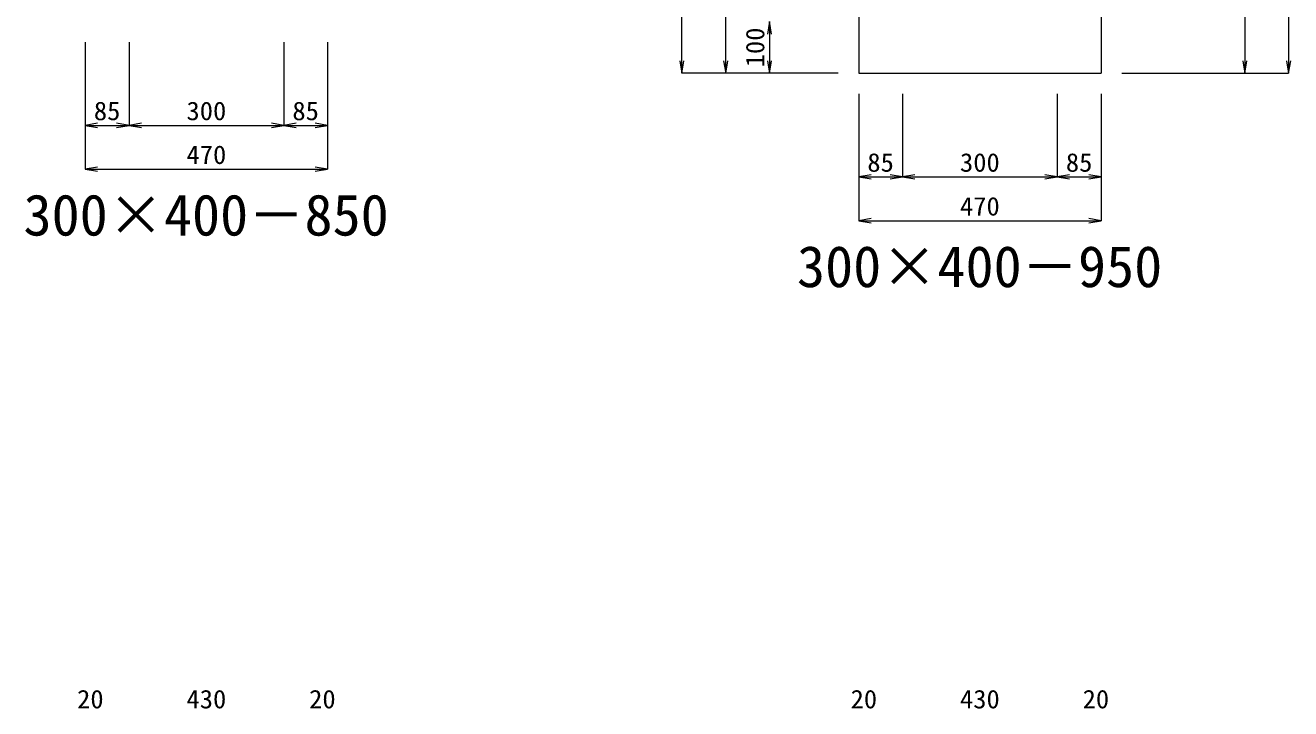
# Model space of a CAD drawing. Units: millimetres at full size. Extents: x -18734 to 51600, y -18820 to 17820.
# Drawn here: x 5049 to 7503, y -9903 to -8577 of the extents above; entities that cross this region are included whole.
import ezdxf
from ezdxf.enums import TextEntityAlignment as Align

# ---------------------------------------------------------------- set-up
doc = ezdxf.new("R2010")
doc.units = ezdxf.units.MM
doc.header["$LTSCALE"] = 20
doc.layers.add('寸法線', color=7, linetype='Continuous', lineweight=13)
doc.layers.add('本体', color=2, linetype='Continuous', lineweight=13)
doc.layers.add('文字', color=7, linetype='Continuous')
doc.styles.add('ＭＳ 明朝', font='')
doc.styles.get('ＭＳ 明朝').set_extended_font_data('MS Mincho')

# ---------------------------------------------------------------- blocks, each defined once
blk = doc.blocks.new('open_arrow')
at = {"color": 0, "linetype": 'Continuous', "lineweight": -2}
blk.add_lwpolyline([(7.5, 1.25), (0, 0), (7.5, -1.25)], dxfattribs=at)

msp = doc.modelspace()

# ---------------------------------------------------------------- linework, layer by layer
at = {"layer": '寸法線'}
for p, q in [((7498.78, -7593), (7498.78, -8670)), ((6322.06, -8670), (6322.06, -7625)), ((7413.78, -7720), (7413.78, -8670)), ((6407.06, -8670), (6407.06, -8120)), ((6492.06, -8570), (6492.06, -8670)), ((5165, -8610), (5165, -8771.16)), ((5165, -8610), (5165, -8856.16)), ((5250, -8610), (5250, -8771.16)), ((5250, -8610), (5250, -8771.16)), ((5550, -8610), (5550, -8771.16)), ((5550, -8610), (5550, -8771.16)), ((5635, -8610), (5635, -8771.16)), ((5635, -8610), (5635, -8856.16)), ((6625, -8670), (6322.06, -8670)), ((6625, -8670), (6407.06, -8670)), ((6625, -8670), (6492.06, -8670)), ((7175, -8670), (7413.78, -8670)), ((7175, -8670), (7498.78, -8670)), ((6665, -8710), (6665, -8871.16)), ((6665, -8710), (6665, -8956.16)), ((6750, -8710), (6750, -8871.16)), ((6750, -8710), (6750, -8871.16)), ((7050, -8710), (7050, -8871.16)), ((7050, -8710), (7050, -8871.16)), ((7135, -8710), (7135, -8871.16)), ((7135, -8710), (7135, -8956.16)), ((5165, -8771.16), (5250, -8771.16)), ((5250, -8771.16), (5550, -8771.16)), ((5550, -8771.16), (5635, -8771.16)), ((5165, -8856.16), (5635, -8856.16)), ((6665, -8871.16), (6750, -8871.16)), ((6750, -8871.16), (7050, -8871.16)), ((7050, -8871.16), (7135, -8871.16)), ((6665, -8956.16), (7135, -8956.16))]:
    msp.add_line(p, q, dxfattribs=at)
at = {"layer": '本体'}
for p, q in [((6665, -7720), (6665, -8670)), ((7135, -7720), (7135, -8670)), ((6665, -8670), (7135, -8670))]:
    msp.add_line(p, q, dxfattribs=at)

# ---------------------------------------------------------------- block references
at = {"layer": '寸法線', "xscale": 3.2, "yscale": 3.2}
for p, rotation in [((6492.06, -8570), 270), ((6322.06, -8670), 90), ((6407.06, -8670), 90), ((6492.06, -8670), 90), ((7413.78, -8670), 90), ((7498.78, -8670), 90), ((5250, -8771.16), 180), ((5550, -8771.16), 180), ((5635, -8771.16), 180), ((5635, -8856.16), 180), ((6750, -8871.16), 180), ((7050, -8871.16), 180), ((7135, -8871.16), 180), ((7135, -8956.16), 180)]:
    msp.add_blockref('open_arrow', p, dxfattribs=dict(at, rotation=rotation))
for p in [(5165, -8771.16), (5250, -8771.16), (5550, -8771.16), (5165, -8856.16), (6665, -8871.16), (6750, -8871.16), (7050, -8871.16), (6665, -8956.16)]:
    msp.add_blockref('open_arrow', p, dxfattribs=at)

# ---------------------------------------------------------------- texts
at = {"layer": '寸法線', "style": 'ＭＳ 明朝', "width": 1.05}
msp.add_text('100', height=36.03, rotation=90, dxfattribs=at).set_placement((6464.06, -8620), align=Align.MIDDLE_CENTER)
for s, p in [('85', (5207.5, -8743.16)), ('300', (5400, -8743.16)), ('85', (5592.5, -8743.16)), ('470', (5400, -8828.16)), ('85', (6707.5, -8843.16)), ('300', (6900, -8843.16)), ('85', (7092.5, -8843.16)), ('470', (6900, -8928.16)), ('20', (5175, -9884.31)), ('430', (5400, -9884.31)), ('20', (5625, -9884.31)), ('20', (6675, -9884.31)), ('430', (6900, -9884.31)), ('20', (7125, -9884.31))]:
    msp.add_text(s, height=36.03, dxfattribs=at).set_placement(p, align=Align.MIDDLE_CENTER)
at = {"layer": '文字', "style": 'ＭＳ 明朝'}
for s, p in [('300×400－850', (5399.52, -8944.97)), ('300×400－950', (6899.52, -9044.97))]:
    msp.add_text(s, height=80.06, dxfattribs=at).set_placement(p, align=Align.MIDDLE_CENTER)

doc.saveas('drawing.dxf')
